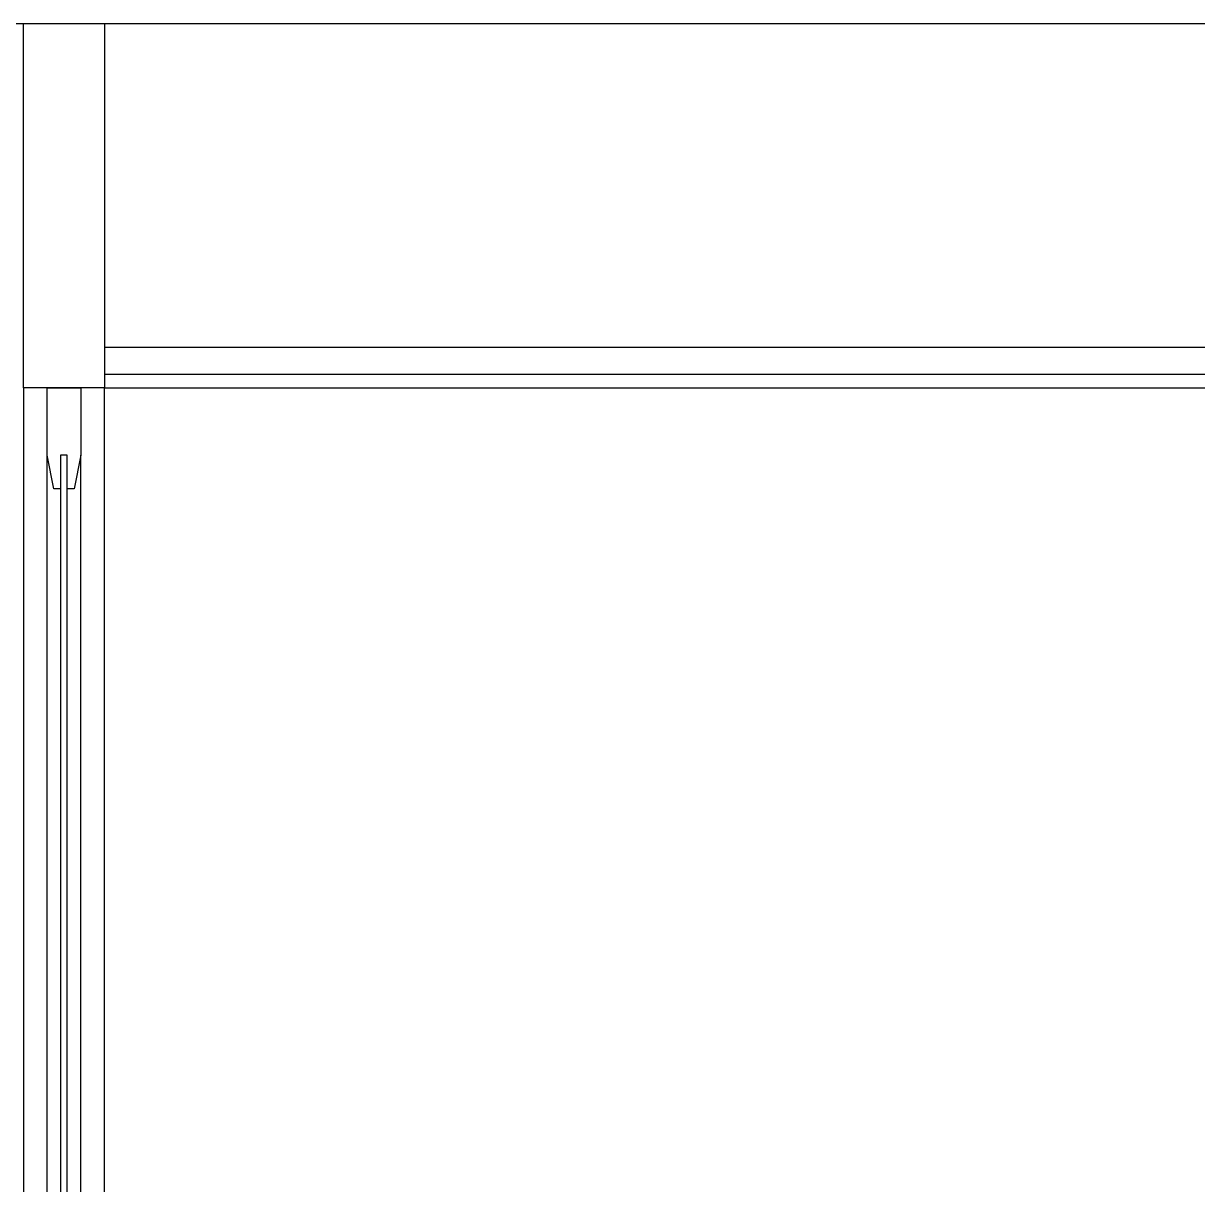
# Model space of a CAD drawing. Header units: millimetres. Extents: x 2056 to 4470, y 1400 to 3101.
# Drawn here: x 2181.491 to 2183.231, y 1409.398 to 1411.119 of the extents above; entities that cross this region are included whole.
import ezdxf

# ---------------------------------------------------------------- set-up
doc = ezdxf.new("R2010")
doc.units = ezdxf.units.MM
for name, color, linetype in [('A-GLAZ', 5, 'Continuous'), ('A-PLAN-4', 2, 'Continuous'), ('A-PLAN-6', 9, 'Continuous')]:
    doc.layers.add(name, color=color, linetype=linetype)
doc.layers.add('A-WALL', color=16, linetype='Continuous', lineweight=30)

msp = doc.modelspace()

# ---------------------------------------------------------------- linework, layer by layer
at = {"layer": 'A-GLAZ'}
msp.add_lwpolyline([(2181.5458, 1410.4292), (2181.5358, 1410.4292), (2181.5258, 1410.4792), (2181.5258, 1410.5792), (2181.5758, 1410.5792), (2181.5758, 1410.4792), (2181.5658, 1410.4292), (2181.5558, 1410.4292)], dxfattribs=at)
at = {"layer": 'A-GLAZ', "elevation": -0.2289}
for points in [[(2181.5258, 1409.0792), (2181.5258, 1410.4792)], [(2181.5758, 1409.0792), (2181.5758, 1410.4792)]]:
    msp.add_lwpolyline(points, dxfattribs=at)
msp.add_lwpolyline([(2181.5458, 1410.4792), (2181.5458, 1409.0792), (2181.5558, 1409.0792), (2181.5558, 1410.4792)], close=True, dxfattribs=at)
at = {"layer": 'A-PLAN-4'}
for points in [[(2181.6108, 1410.5792), (2186.1053, 1410.5792), (2186.1053, 1411.1192), (2186.2753, 1411.1192)], [(2181.6108, 1410.5992), (2186.0853, 1410.5992), (2186.0853, 1411.1192)], [(2181.6108, 1410.6392), (2186.0453, 1410.6392), (2186.0453, 1411.1192)]]:
    msp.add_lwpolyline(points, dxfattribs=at)
at = {"layer": 'A-PLAN-6'}
msp.add_lwpolyline([(2165.3953, 1411.1192), (2186.1237, 1411.1192)], dxfattribs=at)
at = {"layer": 'A-PLAN-6', "elevation": -0.0296}
msp.add_lwpolyline([(2181.4908, 1408.9792), (2181.6108, 1408.9792), (2181.6108, 1410.5792), (2181.4908, 1410.5792)], close=True, dxfattribs=at)
at = {"layer": 'A-WALL'}
msp.add_lwpolyline([(2181.6108, 1410.5792), (2181.4908, 1410.5792), (2181.4908, 1411.1192), (2181.6108, 1411.1192)], close=True, dxfattribs=at)

doc.saveas('drawing.dxf')
